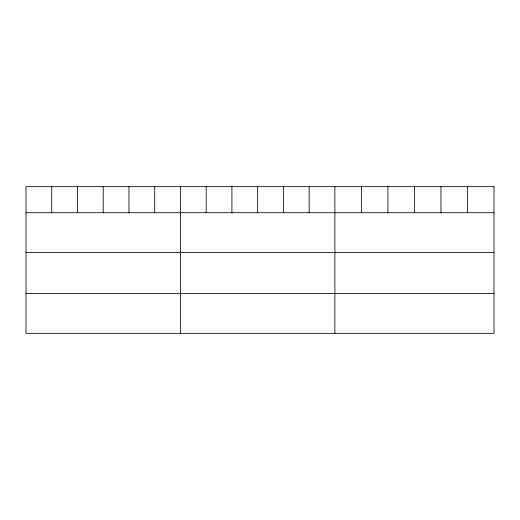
<?xml version="1.0" encoding="UTF-8"?>
<svg xmlns="http://www.w3.org/2000/svg" width="520" height="520" viewBox="0 0 520 520"><rect width="100%" height="100%" fill="white"/><g stroke="black" fill="none" stroke-linecap="round" stroke-linejoin="round"><path stroke-width="0.78" d="M26 212.725L494 212.725M26 252.525L494 252.525M26 293.54L494 293.54M467.48 186.661L467.48 212.725M440.96 186.661L440.96 212.725M414.44 186.661L414.44 212.725M387.92 186.661L387.92 212.725M361.4 186.661L361.4 212.725M334.88 186.661L334.88 333.34M309.14 186.661L309.14 212.725M283.4 186.661L283.4 212.725M257.66 186.661L257.66 212.725M231.92 186.661L231.92 212.725M206.18 186.661L206.18 212.725M180.44 186.661L180.44 333.34M154.7 186.661L154.7 212.725M128.96 186.661L128.96 212.725M103.22 186.661L103.22 212.725M77.48 186.661L77.48 212.725M51.74 186.661L51.74 212.725M494 186.661L26 186.661L26 333.34L494 333.34L494 186.661"/></g></svg>
